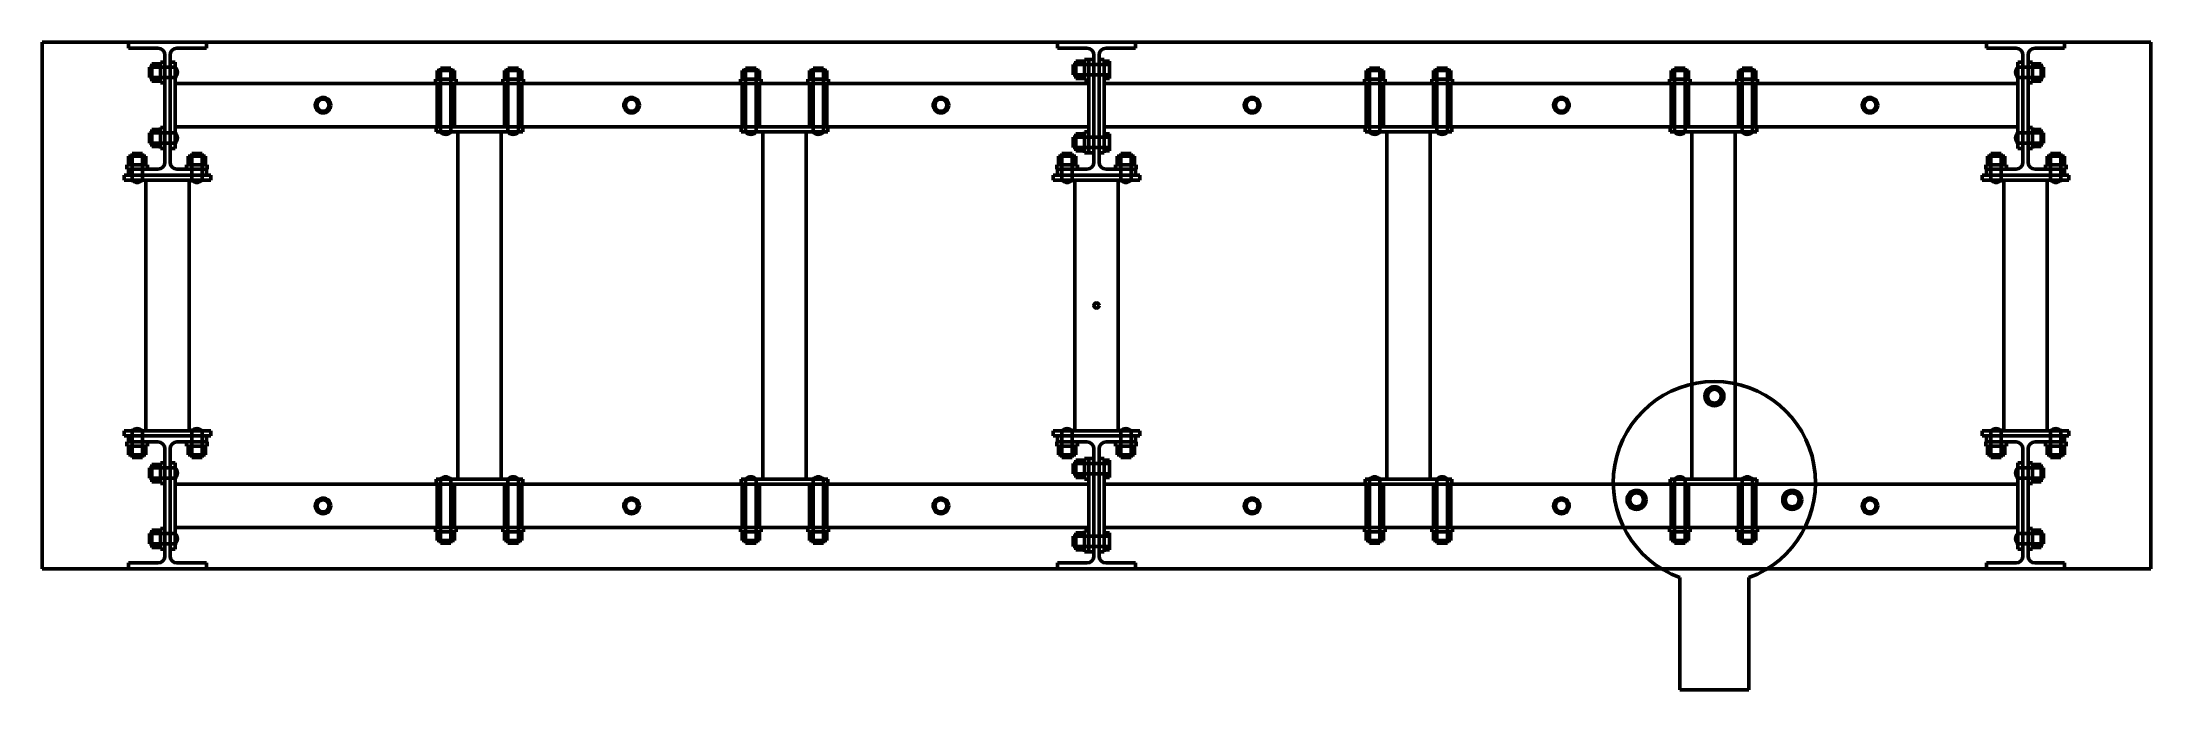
# Model space of a CAD drawing. Header units: millimetres. Extents: x 100 to 2540, y -40 to 710.
import ezdxf

# ---------------------------------------------------------------- set-up
doc = ezdxf.new("R2010")
doc.units = ezdxf.units.MM
doc.layers.get('0').update_dxf_attribs({"linetype": 'CONTINUOUS', "lineweight": 50})
for name, color, linetype, lineweight in [('Bracing', 5, 'CONTINUOUS', 50), ('Legs', 7, 'CONTINUOUS', 50), ('Lid', 1, 'CONTINUOUS', 50), ('Sleeving', 3, 'CONTINUOUS', 50), ('Studs', 96, 'CONTINUOUS', 50), ('Vice', 4, 'CONTINUOUS', 50)]:
    doc.layers.add(name, color=color, linetype=linetype, lineweight=lineweight)

msp = doc.modelspace()

# ---------------------------------------------------------------- linework, layer by layer
msp.add_circle((1320, 405), 3)
at = {"layer": 'Bracing'}
for p, q in [((254, 687), (248, 687)), ((248, 687), (248, 587)), ((254, 662), (254, 687)), ((1317, 690), (1311, 690)), ((1311, 690), (1311, 582)), ((1317, 582), (1317, 690)), ((1323, 690), (1329, 690)), ((1323, 582), (1323, 690)), ((1329, 690), (1329, 582)), ((2392, 687), (2386, 687)), ((2386, 687), (2386, 587)), ((2392, 662), (2392, 687)), ((254, 662), (1311, 662)), ((254, 587), (254, 662)), ((2386, 662), (1329, 662)), ((2392, 587), (2392, 662)), ((1311, 612), (254, 612)), ((656, 612), (556, 612)), ((556, 612), (556, 606)), ((656, 606), (656, 612)), ((1009, 612), (909, 612)), ((909, 612), (909, 606)), ((1009, 606), (1009, 612)), ((1329, 612), (2386, 612)), ((1631, 606), (1631, 612)), ((1631, 612), (1731, 612)), ((1731, 612), (1731, 606)), ((1984, 606), (1984, 612)), ((1984, 612), (2084, 612)), ((2084, 612), (2084, 606)), ((248, 587), (254, 587)), ((556, 606), (581, 606)), ((581, 606), (631, 606)), ((581, 606), (581, 602)), ((581, 208), (581, 602)), ((631, 606), (656, 606)), ((631, 606), (631, 602)), ((631, 602), (631, 208)), ((909, 606), (934, 606)), ((934, 606), (984, 606)), ((934, 606), (934, 602)), ((934, 208), (934, 602)), ((984, 606), (1009, 606)), ((984, 606), (984, 602)), ((984, 602), (984, 208)), ((1656, 606), (1631, 606)), ((1706, 606), (1656, 606)), ((1656, 606), (1656, 602)), ((1656, 602), (1656, 208)), ((1731, 606), (1706, 606)), ((1706, 606), (1706, 602)), ((1706, 208), (1706, 602)), ((2009, 606), (1984, 606)), ((2059, 606), (2009, 606)), ((2009, 606), (2009, 602)), ((2009, 602), (2009, 208)), ((2084, 606), (2059, 606)), ((2059, 606), (2059, 602)), ((2059, 208), (2059, 602)), ((2386, 587), (2392, 587)), ((1311, 582), (1317, 582)), ((1329, 582), (1323, 582)), ((195, 556), (195, 550)), ((295, 556), (195, 556)), ((195, 550), (295, 550)), ((220, 260), (220, 550)), ((220, 550), (270, 550)), ((270, 550), (270, 260)), ((295, 550), (295, 556)), ((1370, 556), (1270, 556)), ((1270, 550), (1270, 556)), ((1270, 550), (1370, 550)), ((1295, 260), (1295, 550)), ((1295, 550), (1345, 550)), ((1345, 550), (1345, 260)), ((1370, 550), (1370, 556)), ((2345, 556), (2345, 550)), ((2445, 556), (2345, 556)), ((2345, 550), (2445, 550)), ((2370, 550), (2370, 260)), ((2420, 550), (2370, 550)), ((2420, 260), (2420, 550)), ((2445, 550), (2445, 556)), ((195, 254), (195, 260)), ((195, 260), (295, 260)), ((295, 254), (195, 254)), ((270, 260), (220, 260)), ((295, 260), (295, 254)), ((1270, 260), (1370, 260)), ((1270, 260), (1270, 254)), ((1370, 254), (1270, 254)), ((1345, 260), (1295, 260)), ((1370, 260), (1370, 254)), ((2345, 254), (2345, 260)), ((2345, 260), (2445, 260)), ((2445, 254), (2345, 254)), ((2370, 260), (2420, 260)), ((2445, 260), (2445, 254)), ((248, 123), (248, 223)), ((248, 223), (254, 223)), ((254, 223), (254, 148)), ((1311, 120), (1311, 228)), ((1311, 228), (1317, 228)), ((1317, 228), (1317, 120)), ((1329, 228), (1323, 228)), ((1323, 228), (1323, 120)), ((1329, 120), (1329, 228)), ((2386, 123), (2386, 223)), ((2386, 223), (2392, 223)), ((2392, 223), (2392, 148)), ((1311, 198), (254, 198)), ((556, 198), (556, 204)), ((556, 204), (581, 204)), ((656, 198), (556, 198)), ((581, 208), (581, 204)), ((581, 204), (631, 204)), ((631, 208), (631, 204)), ((631, 204), (656, 204)), ((656, 204), (656, 198)), ((909, 198), (909, 204)), ((909, 204), (934, 204)), ((1009, 198), (909, 198)), ((934, 208), (934, 204)), ((934, 204), (984, 204)), ((984, 208), (984, 204)), ((984, 204), (1009, 204)), ((1009, 204), (1009, 198)), ((1329, 198), (2386, 198)), ((1656, 204), (1631, 204)), ((1631, 204), (1631, 198)), ((1631, 198), (1731, 198)), ((1656, 208), (1656, 204)), ((1706, 204), (1656, 204)), ((1706, 208), (1706, 204)), ((1731, 204), (1706, 204)), ((1731, 198), (1731, 204)), ((2009, 204), (1984, 204)), ((1984, 204), (1984, 198)), ((1984, 198), (2084, 198)), ((2009, 208), (2009, 204)), ((2059, 204), (2009, 204)), ((2059, 208), (2059, 204)), ((2084, 204), (2059, 204)), ((2084, 198), (2084, 204)), ((254, 148), (1311, 148)), ((254, 148), (254, 123)), ((2386, 148), (1329, 148)), ((2392, 148), (2392, 123)), ((254, 123), (248, 123)), ((2392, 123), (2386, 123)), ((1317, 120), (1311, 120)), ((1323, 120), (1329, 120))]:
    msp.add_line(p, q, dxfattribs=at)
at = {"layer": 'Legs'}
for p, q in [((290, 710), (200, 710)), ((200, 710), (200, 703)), ((290, 703), (290, 710)), ((1365, 710), (1275, 710)), ((1275, 710), (1275, 703)), ((1365, 703), (1365, 710)), ((2440, 710), (2350, 710)), ((2350, 710), (2350, 703)), ((2440, 703), (2440, 710)), ((200, 703), (234, 703)), ((242, 571), (242, 695)), ((248, 695), (248, 571)), ((256, 703), (290, 703)), ((1275, 703), (1309, 703)), ((1317, 571), (1317, 695)), ((1323, 695), (1323, 571)), ((1331, 703), (1365, 703)), ((2350, 703), (2384, 703)), ((2392, 571), (2392, 695)), ((2398, 695), (2398, 571)), ((2406, 703), (2440, 703)), ((200, 556), (200, 563)), ((200, 563), (234, 563)), ((256, 563), (290, 563)), ((290, 563), (290, 556)), ((1275, 556), (1275, 563)), ((1275, 563), (1309, 563)), ((1331, 563), (1365, 563)), ((1365, 563), (1365, 556)), ((2350, 556), (2350, 563)), ((2350, 563), (2384, 563)), ((2406, 563), (2440, 563)), ((2440, 563), (2440, 556)), ((290, 556), (200, 556)), ((1365, 556), (1275, 556)), ((2440, 556), (2350, 556)), ((290, 254), (200, 254)), ((200, 254), (200, 247)), ((200, 247), (234, 247)), ((256, 247), (290, 247)), ((290, 247), (290, 254)), ((1365, 254), (1275, 254)), ((1275, 254), (1275, 247)), ((1275, 247), (1309, 247)), ((1331, 247), (1365, 247)), ((1365, 247), (1365, 254)), ((2440, 254), (2350, 254)), ((2350, 254), (2350, 247)), ((2350, 247), (2384, 247)), ((2406, 247), (2440, 247)), ((2440, 247), (2440, 254)), ((242, 115), (242, 239)), ((248, 239), (248, 115)), ((1317, 115), (1317, 239)), ((1323, 239), (1323, 115)), ((2392, 115), (2392, 239)), ((2398, 239), (2398, 115)), ((200, 100), (200, 107)), ((200, 107), (234, 107)), ((290, 100), (200, 100)), ((256, 107), (290, 107)), ((290, 107), (290, 100)), ((1275, 100), (1275, 107)), ((1275, 107), (1309, 107)), ((1365, 100), (1275, 100)), ((1331, 107), (1365, 107)), ((1365, 107), (1365, 100)), ((2350, 100), (2350, 107)), ((2350, 107), (2384, 107)), ((2440, 100), (2350, 100)), ((2406, 107), (2440, 107)), ((2440, 107), (2440, 100))]:
    msp.add_line(p, q, dxfattribs=at)
for centre, start, end in [((234, 695), 0, 90), ((256, 695), 90, 180), ((1309, 695), 0, 90), ((1331, 695), 90, 180), ((2384, 695), 0, 90), ((2406, 695), 90, 180), ((234, 571), 270, 0), ((256, 571), 180, 270), ((1309, 571), 270, 0), ((1331, 571), 180, 270), ((2384, 571), 270, 0), ((2406, 571), 180, 270), ((234, 239), 0, 90), ((256, 239), 90, 180), ((1309, 239), 0, 90), ((1331, 239), 90, 180), ((2384, 239), 0, 90), ((2406, 239), 90, 180), ((234, 115), 270, 0), ((256, 115), 180, 270), ((1309, 115), 270, 0), ((1331, 115), 180, 270), ((2384, 115), 270, 0), ((2406, 115), 180, 270)]:
    msp.add_arc(centre, 8, start, end, dxfattribs=at)
at = {"layer": 'Lid'}
for p, q in [((2540, 710), (100, 710)), ((100, 710), (100, 100)), ((2540, 100), (2540, 710)), ((100, 100), (2540, 100))]:
    msp.add_line(p, q, dxfattribs=at)
at = {"layer": 'Sleeving'}
for p, q in [((560, 662), (557, 662)), ((557, 662), (557, 612)), ((560, 612), (560, 662)), ((577, 662), (574, 662)), ((574, 662), (574, 612)), ((577, 612), (577, 662)), ((638, 662), (635, 662)), ((635, 662), (635, 612)), ((638, 612), (638, 662)), ((655, 662), (652, 662)), ((652, 662), (652, 612)), ((655, 612), (655, 662)), ((913, 662), (910, 662)), ((910, 662), (910, 612)), ((913, 612), (913, 662)), ((930, 662), (927, 662)), ((927, 662), (927, 612)), ((930, 612), (930, 662)), ((991, 662), (988, 662)), ((988, 662), (988, 612)), ((991, 612), (991, 662)), ((1008, 662), (1005, 662)), ((1005, 662), (1005, 612)), ((1008, 612), (1008, 662)), ((1635, 662), (1632, 662)), ((1632, 662), (1632, 612)), ((1635, 612), (1635, 662)), ((1652, 662), (1649, 662)), ((1649, 662), (1649, 612)), ((1652, 612), (1652, 662)), ((1713, 662), (1710, 662)), ((1710, 662), (1710, 612)), ((1713, 612), (1713, 662)), ((1730, 662), (1727, 662)), ((1727, 662), (1727, 612)), ((1730, 612), (1730, 662)), ((1988, 662), (1985, 662)), ((1985, 662), (1985, 612)), ((1988, 612), (1988, 662)), ((2005, 662), (2002, 662)), ((2002, 662), (2002, 612)), ((2005, 612), (2005, 662)), ((2066, 662), (2063, 662)), ((2063, 662), (2063, 612)), ((2066, 612), (2066, 662)), ((2083, 662), (2080, 662)), ((2080, 662), (2080, 612)), ((2083, 612), (2083, 662)), ((557, 612), (560, 612)), ((574, 612), (577, 612)), ((635, 612), (638, 612)), ((652, 612), (655, 612)), ((910, 612), (913, 612)), ((927, 612), (930, 612)), ((988, 612), (991, 612)), ((1005, 612), (1008, 612)), ((1632, 612), (1635, 612)), ((1649, 612), (1652, 612)), ((1710, 612), (1713, 612)), ((1727, 612), (1730, 612)), ((1985, 612), (1988, 612)), ((2002, 612), (2005, 612)), ((2063, 612), (2066, 612)), ((2080, 612), (2083, 612)), ((557, 148), (557, 198)), ((557, 198), (560, 198)), ((560, 198), (560, 148)), ((574, 148), (574, 198)), ((574, 198), (577, 198)), ((577, 198), (577, 148)), ((635, 148), (635, 198)), ((635, 198), (638, 198)), ((638, 198), (638, 148)), ((652, 148), (652, 198)), ((652, 198), (655, 198)), ((655, 198), (655, 148)), ((910, 148), (910, 198)), ((910, 198), (913, 198)), ((913, 198), (913, 148)), ((927, 148), (927, 198)), ((927, 198), (930, 198)), ((930, 198), (930, 148)), ((988, 148), (988, 198)), ((988, 198), (991, 198)), ((991, 198), (991, 148)), ((1005, 148), (1005, 198)), ((1005, 198), (1008, 198)), ((1008, 198), (1008, 148)), ((1632, 148), (1632, 198)), ((1632, 198), (1635, 198)), ((1635, 198), (1635, 148)), ((1649, 148), (1649, 198)), ((1649, 198), (1652, 198)), ((1652, 198), (1652, 148)), ((1710, 148), (1710, 198)), ((1710, 198), (1713, 198)), ((1713, 198), (1713, 148)), ((1727, 148), (1727, 198)), ((1727, 198), (1730, 198)), ((1730, 198), (1730, 148)), ((1985, 148), (1985, 198)), ((1985, 198), (1988, 198)), ((1988, 198), (1988, 148)), ((2002, 148), (2002, 198)), ((2002, 198), (2005, 198)), ((2005, 198), (2005, 148)), ((2063, 148), (2063, 198)), ((2063, 198), (2066, 198)), ((2066, 198), (2066, 148)), ((2080, 148), (2080, 198)), ((2080, 198), (2083, 198)), ((2083, 198), (2083, 148)), ((560, 148), (557, 148)), ((577, 148), (574, 148)), ((638, 148), (635, 148)), ((655, 148), (652, 148)), ((913, 148), (910, 148)), ((930, 148), (927, 148)), ((991, 148), (988, 148)), ((1008, 148), (1005, 148)), ((1635, 148), (1632, 148)), ((1652, 148), (1649, 148)), ((1713, 148), (1710, 148)), ((1730, 148), (1727, 148)), ((1988, 148), (1985, 148)), ((2005, 148), (2002, 148)), ((2066, 148), (2063, 148)), ((2083, 148), (2080, 148))]:
    msp.add_line(p, q, dxfattribs=at)
for centre, radius in [((425, 637), 9), ((425, 637), 7), ((782, 637), 9), ((782, 637), 7), ((1140, 637), 9), ((1140, 637), 7), ((1500, 637), 9), ((1500, 637), 7), ((1858, 637), 9), ((1858, 637), 7), ((2215, 637), 9), ((2215, 637), 7), ((2035, 300), 11), ((2035, 300), 9), ((425, 173), 9), ((425, 173), 7), ((782, 173), 9), ((782, 173), 7), ((1140, 173), 9), ((1140, 173), 7), ((1500, 173), 9), ((1500, 173), 7), ((1858, 173), 9), ((1858, 173), 7), ((1945, 180), 11), ((1945, 180), 9), ((2125, 180), 11), ((2125, 180), 9), ((2215, 173), 9), ((2215, 173), 7)]:
    msp.add_circle(centre, radius, dxfattribs=at)
at = {"layer": 'Studs'}
for p, q in [((237, 685), (227, 685)), ((227, 685), (227, 665)), ((242, 687), (237, 687)), ((237, 687), (237, 663)), ((242, 681), (242, 687)), ((1296, 684), (1293, 684)), ((1293, 684), (1293, 672)), ((1306, 688), (1296, 688)), ((1296, 688), (1296, 668)), ((1306, 684), (1296, 684)), ((1311, 690), (1306, 690)), ((1306, 690), (1306, 666)), ((1306, 684), (1311, 684)), ((1311, 684), (1311, 690)), ((1311, 672), (1311, 684)), ((1311, 684), (1323, 684)), ((1323, 684), (1329, 684)), ((1335, 688), (1329, 688)), ((1329, 688), (1329, 684)), ((1329, 684), (1335, 684)), ((1329, 672), (1329, 684)), ((1335, 668), (1335, 688)), ((2398, 681), (2398, 687)), ((2398, 687), (2403, 687)), ((2403, 687), (2403, 663)), ((2403, 685), (2413, 685)), ((2413, 685), (2413, 665)), ((227, 681), (224, 681)), ((224, 681), (224, 669)), ((224, 669), (227, 669)), ((237, 681), (227, 681)), ((237, 669), (227, 669)), ((227, 665), (237, 665)), ((237, 681), (242, 681)), ((242, 669), (237, 669)), ((237, 663), (242, 663)), ((242, 669), (242, 681)), ((242, 681), (254, 681)), ((254, 669), (242, 669)), ((242, 663), (242, 669)), ((242, 669), (242, 669)), ((579, 667), (555, 667)), ((555, 667), (555, 662)), ((555, 662), (561, 662)), ((577, 677), (557, 677)), ((557, 677), (557, 667)), ((573, 680), (561, 680)), ((561, 680), (561, 677)), ((561, 667), (561, 677)), ((561, 662), (561, 667)), ((561, 650), (561, 662)), ((561, 662), (573, 662)), ((561, 662), (561, 662)), ((573, 677), (573, 680)), ((573, 667), (573, 677)), ((573, 667), (573, 662)), ((573, 662), (573, 650)), ((573, 662), (579, 662)), ((577, 667), (577, 677)), ((579, 662), (579, 667)), ((657, 667), (633, 667)), ((633, 667), (633, 662)), ((633, 662), (639, 662)), ((655, 677), (635, 677)), ((635, 677), (635, 667)), ((651, 680), (639, 680)), ((639, 680), (639, 677)), ((639, 667), (639, 677)), ((639, 662), (639, 667)), ((639, 650), (639, 662)), ((639, 662), (651, 662)), ((639, 662), (639, 662)), ((651, 677), (651, 680)), ((651, 667), (651, 677)), ((651, 667), (651, 662)), ((651, 662), (651, 650)), ((651, 662), (657, 662)), ((655, 667), (655, 677)), ((657, 662), (657, 667)), ((932, 667), (908, 667)), ((908, 667), (908, 662)), ((908, 662), (914, 662)), ((930, 677), (910, 677)), ((910, 677), (910, 667)), ((926, 680), (914, 680)), ((914, 680), (914, 677)), ((914, 667), (914, 677)), ((914, 662), (914, 667)), ((914, 650), (914, 662)), ((914, 662), (926, 662)), ((914, 662), (914, 662)), ((926, 677), (926, 680)), ((926, 667), (926, 677)), ((926, 667), (926, 662)), ((926, 662), (926, 650)), ((926, 662), (932, 662)), ((930, 667), (930, 677)), ((932, 662), (932, 667)), ((1010, 667), (986, 667)), ((986, 667), (986, 662)), ((986, 662), (992, 662)), ((1008, 677), (988, 677)), ((988, 677), (988, 667)), ((1004, 680), (992, 680)), ((992, 680), (992, 677)), ((992, 667), (992, 677)), ((992, 662), (992, 667)), ((992, 650), (992, 662)), ((992, 662), (1004, 662)), ((992, 662), (992, 662)), ((1004, 677), (1004, 680)), ((1004, 667), (1004, 677)), ((1004, 667), (1004, 662)), ((1004, 662), (1004, 650)), ((1004, 662), (1010, 662)), ((1008, 667), (1008, 677)), ((1010, 662), (1010, 667)), ((1293, 672), (1296, 672)), ((1306, 672), (1296, 672)), ((1296, 668), (1306, 668)), ((1311, 672), (1306, 672)), ((1306, 666), (1311, 666)), ((1323, 672), (1311, 672)), ((1311, 666), (1311, 672)), ((1311, 672), (1311, 672)), ((1323, 672), (1329, 672)), ((1335, 672), (1329, 672)), ((1329, 672), (1329, 668)), ((1329, 668), (1335, 668)), ((1630, 662), (1630, 667)), ((1630, 667), (1654, 667)), ((1636, 662), (1630, 662)), ((1632, 667), (1632, 677)), ((1632, 677), (1652, 677)), ((1636, 677), (1636, 680)), ((1636, 680), (1648, 680)), ((1636, 667), (1636, 677)), ((1636, 667), (1636, 662)), ((1648, 662), (1636, 662)), ((1636, 662), (1636, 650)), ((1648, 680), (1648, 677)), ((1648, 667), (1648, 677)), ((1648, 662), (1648, 667)), ((1648, 650), (1648, 662)), ((1654, 662), (1648, 662)), ((1648, 662), (1648, 662)), ((1652, 677), (1652, 667)), ((1654, 667), (1654, 662)), ((1708, 662), (1708, 667)), ((1708, 667), (1732, 667)), ((1714, 662), (1708, 662)), ((1710, 667), (1710, 677)), ((1710, 677), (1730, 677)), ((1714, 677), (1714, 680)), ((1714, 680), (1726, 680)), ((1714, 667), (1714, 677)), ((1714, 667), (1714, 662)), ((1726, 662), (1714, 662)), ((1714, 662), (1714, 650)), ((1726, 680), (1726, 677)), ((1726, 667), (1726, 677)), ((1726, 662), (1726, 667)), ((1726, 650), (1726, 662)), ((1732, 662), (1726, 662)), ((1726, 662), (1726, 662)), ((1730, 677), (1730, 667)), ((1732, 667), (1732, 662)), ((1983, 662), (1983, 667)), ((1983, 667), (2007, 667)), ((1989, 662), (1983, 662)), ((1985, 667), (1985, 677)), ((1985, 677), (2005, 677)), ((1989, 677), (1989, 680)), ((1989, 680), (2001, 680)), ((1989, 667), (1989, 677)), ((1989, 667), (1989, 662)), ((2001, 662), (1989, 662)), ((1989, 662), (1989, 650)), ((2001, 680), (2001, 677)), ((2001, 667), (2001, 677)), ((2001, 662), (2001, 667)), ((2001, 650), (2001, 662)), ((2007, 662), (2001, 662)), ((2001, 662), (2001, 662)), ((2005, 677), (2005, 667)), ((2007, 667), (2007, 662)), ((2061, 662), (2061, 667)), ((2061, 667), (2085, 667)), ((2067, 662), (2061, 662)), ((2063, 667), (2063, 677)), ((2063, 677), (2083, 677)), ((2067, 677), (2067, 680)), ((2067, 680), (2079, 680)), ((2067, 667), (2067, 677)), ((2067, 667), (2067, 662)), ((2079, 662), (2067, 662)), ((2067, 662), (2067, 650)), ((2079, 680), (2079, 677)), ((2079, 667), (2079, 677)), ((2079, 662), (2079, 667)), ((2079, 650), (2079, 662)), ((2085, 662), (2079, 662)), ((2079, 662), (2079, 662)), ((2083, 677), (2083, 667)), ((2085, 667), (2085, 662)), ((2398, 681), (2386, 681)), ((2386, 669), (2398, 669)), ((2398, 669), (2398, 681)), ((2403, 681), (2398, 681)), ((2398, 663), (2398, 669)), ((2398, 669), (2398, 669)), ((2398, 669), (2403, 669)), ((2403, 663), (2398, 663)), ((2403, 681), (2413, 681)), ((2403, 669), (2413, 669)), ((2413, 665), (2403, 665)), ((2413, 681), (2416, 681)), ((2416, 669), (2413, 669)), ((2416, 681), (2416, 669)), ((561, 650), (561, 606)), ((573, 606), (573, 650)), ((639, 650), (639, 606)), ((651, 606), (651, 650)), ((914, 650), (914, 606)), ((926, 606), (926, 650)), ((992, 650), (992, 606)), ((1004, 606), (1004, 650)), ((1636, 606), (1636, 650)), ((1648, 650), (1648, 606)), ((1714, 606), (1714, 650)), ((1726, 650), (1726, 606)), ((1989, 606), (1989, 650)), ((2001, 650), (2001, 606)), ((2067, 606), (2067, 650)), ((2079, 650), (2079, 606)), ((242, 611), (237, 611)), ((237, 611), (237, 587)), ((242, 605), (242, 611)), ((2398, 605), (2398, 611)), ((2398, 611), (2403, 611)), ((2403, 611), (2403, 587)), ((227, 605), (224, 605)), ((224, 605), (224, 593)), ((224, 593), (227, 593)), ((237, 609), (227, 609)), ((227, 609), (227, 589)), ((237, 605), (227, 605)), ((237, 593), (227, 593)), ((227, 589), (237, 589)), ((237, 605), (242, 605)), ((242, 593), (237, 593)), ((237, 587), (242, 587)), ((242, 593), (242, 605)), ((242, 605), (254, 605)), ((254, 593), (242, 593)), ((242, 587), (242, 593)), ((242, 593), (242, 593)), ((1296, 600), (1293, 600)), ((1293, 600), (1293, 588)), ((1293, 588), (1296, 588)), ((1306, 604), (1296, 604)), ((1296, 604), (1296, 584)), ((1306, 600), (1296, 600)), ((1306, 588), (1296, 588)), ((1311, 606), (1306, 606)), ((1306, 606), (1306, 582)), ((1306, 600), (1311, 600)), ((1311, 588), (1306, 588)), ((1311, 600), (1311, 606)), ((1311, 588), (1311, 600)), ((1311, 600), (1323, 600)), ((1323, 588), (1311, 588)), ((1311, 582), (1311, 588)), ((1311, 588), (1311, 588)), ((1323, 600), (1329, 600)), ((1323, 588), (1329, 588)), ((1335, 604), (1329, 604)), ((1329, 604), (1329, 600)), ((1329, 600), (1335, 600)), ((1329, 588), (1329, 600)), ((1335, 588), (1329, 588)), ((1329, 588), (1329, 584)), ((1335, 584), (1335, 604)), ((2398, 605), (2386, 605)), ((2386, 593), (2398, 593)), ((2398, 593), (2398, 605)), ((2403, 605), (2398, 605)), ((2398, 587), (2398, 593)), ((2398, 593), (2398, 593)), ((2398, 593), (2403, 593)), ((2403, 587), (2398, 587)), ((2403, 609), (2413, 609)), ((2403, 605), (2413, 605)), ((2403, 593), (2413, 593)), ((2413, 589), (2403, 589)), ((2413, 609), (2413, 589)), ((2413, 605), (2416, 605)), ((2416, 593), (2413, 593)), ((2416, 605), (2416, 593)), ((222, 568), (198, 568)), ((198, 568), (198, 563)), ((198, 563), (204, 563)), ((220, 578), (200, 578)), ((200, 578), (200, 568)), ((216, 581), (204, 581)), ((204, 581), (204, 578)), ((204, 568), (204, 578)), ((204, 563), (204, 568)), ((204, 551), (204, 563)), ((204, 563), (216, 563)), ((204, 563), (204, 563)), ((216, 578), (216, 581)), ((216, 568), (216, 578)), ((216, 568), (216, 563)), ((216, 563), (216, 551)), ((216, 563), (222, 563)), ((220, 568), (220, 578)), ((222, 563), (222, 568)), ((291, 568), (267, 568)), ((267, 568), (267, 563)), ((267, 563), (273, 563)), ((289, 578), (269, 578)), ((269, 578), (269, 568)), ((285, 581), (273, 581)), ((273, 581), (273, 578)), ((273, 568), (273, 578)), ((273, 563), (273, 568)), ((273, 551), (273, 563)), ((273, 563), (285, 563)), ((273, 563), (273, 563)), ((285, 578), (285, 581)), ((285, 568), (285, 578)), ((285, 568), (285, 563)), ((285, 563), (285, 551)), ((285, 563), (291, 563)), ((289, 568), (289, 578)), ((291, 563), (291, 568)), ((1298, 568), (1274, 568)), ((1274, 568), (1274, 563)), ((1274, 563), (1280, 563)), ((1296, 578), (1276, 578)), ((1276, 578), (1276, 568)), ((1292, 581), (1280, 581)), ((1280, 581), (1280, 578)), ((1280, 568), (1280, 578)), ((1280, 563), (1280, 568)), ((1280, 551), (1280, 563)), ((1280, 563), (1292, 563)), ((1280, 563), (1280, 563)), ((1292, 578), (1292, 581)), ((1292, 568), (1292, 578)), ((1292, 568), (1292, 563)), ((1292, 563), (1292, 551)), ((1292, 563), (1298, 563)), ((1296, 584), (1306, 584)), ((1296, 568), (1296, 578)), ((1298, 563), (1298, 568)), ((1306, 582), (1311, 582)), ((1329, 584), (1335, 584)), ((1366, 568), (1342, 568)), ((1342, 568), (1342, 563)), ((1342, 563), (1348, 563)), ((1364, 578), (1344, 578)), ((1344, 578), (1344, 568)), ((1360, 581), (1348, 581)), ((1348, 581), (1348, 578)), ((1348, 568), (1348, 578)), ((1348, 563), (1348, 568)), ((1348, 551), (1348, 563)), ((1348, 563), (1360, 563)), ((1348, 563), (1348, 563)), ((1360, 578), (1360, 581)), ((1360, 568), (1360, 578)), ((1360, 568), (1360, 563)), ((1360, 563), (1360, 551)), ((1360, 563), (1366, 563)), ((1364, 568), (1364, 578)), ((1366, 563), (1366, 568)), ((2349, 563), (2349, 568)), ((2349, 568), (2373, 568)), ((2355, 563), (2349, 563)), ((2351, 568), (2351, 578)), ((2351, 578), (2371, 578)), ((2355, 578), (2355, 581)), ((2355, 581), (2367, 581)), ((2355, 568), (2355, 578)), ((2355, 568), (2355, 563)), ((2367, 563), (2355, 563)), ((2355, 563), (2355, 551)), ((2367, 581), (2367, 578)), ((2367, 568), (2367, 578)), ((2367, 563), (2367, 568)), ((2367, 551), (2367, 563)), ((2373, 563), (2367, 563)), ((2367, 563), (2367, 563)), ((2371, 578), (2371, 568)), ((2373, 568), (2373, 563)), ((2418, 563), (2418, 568)), ((2418, 568), (2442, 568)), ((2424, 563), (2418, 563)), ((2420, 568), (2420, 578)), ((2420, 578), (2440, 578)), ((2424, 578), (2424, 581)), ((2424, 581), (2436, 581)), ((2424, 568), (2424, 578)), ((2424, 568), (2424, 563)), ((2436, 563), (2424, 563)), ((2424, 563), (2424, 551)), ((2436, 581), (2436, 578)), ((2436, 568), (2436, 578)), ((2436, 563), (2436, 568)), ((2436, 551), (2436, 563)), ((2442, 563), (2436, 563)), ((2436, 563), (2436, 563)), ((2440, 578), (2440, 568)), ((2442, 568), (2442, 563)), ((204, 551), (204, 550)), ((216, 551), (216, 550)), ((273, 551), (273, 550)), ((285, 551), (285, 550)), ((1280, 551), (1280, 550)), ((1292, 551), (1292, 550)), ((1348, 551), (1348, 550)), ((1360, 551), (1360, 550)), ((2355, 551), (2355, 550)), ((2367, 551), (2367, 550)), ((2424, 551), (2424, 550)), ((2436, 551), (2436, 550)), ((198, 242), (198, 247)), ((198, 247), (204, 247)), ((204, 259), (204, 260)), ((204, 259), (204, 247)), ((204, 247), (216, 247)), ((204, 247), (204, 247)), ((204, 247), (204, 242)), ((216, 259), (216, 260)), ((216, 247), (216, 259)), ((216, 247), (222, 247)), ((216, 242), (216, 247)), ((222, 247), (222, 242)), ((267, 242), (267, 247)), ((267, 247), (273, 247)), ((273, 259), (273, 260)), ((273, 259), (273, 247)), ((273, 247), (285, 247)), ((273, 247), (273, 247)), ((273, 247), (273, 242)), ((285, 259), (285, 260)), ((285, 247), (285, 259)), ((285, 247), (291, 247)), ((285, 242), (285, 247)), ((291, 247), (291, 242)), ((1274, 242), (1274, 247)), ((1274, 247), (1280, 247)), ((1280, 259), (1280, 260)), ((1280, 259), (1280, 247)), ((1280, 247), (1292, 247)), ((1280, 247), (1280, 247)), ((1280, 247), (1280, 242)), ((1292, 259), (1292, 260)), ((1292, 247), (1292, 259)), ((1292, 247), (1298, 247)), ((1292, 242), (1292, 247)), ((1298, 247), (1298, 242)), ((1342, 242), (1342, 247)), ((1342, 247), (1348, 247)), ((1348, 259), (1348, 260)), ((1348, 259), (1348, 247)), ((1348, 247), (1360, 247)), ((1348, 247), (1348, 247)), ((1348, 247), (1348, 242)), ((1360, 259), (1360, 260)), ((1360, 247), (1360, 259)), ((1360, 247), (1366, 247)), ((1360, 242), (1360, 247)), ((1366, 247), (1366, 242)), ((2355, 247), (2349, 247)), ((2349, 247), (2349, 242)), ((2355, 259), (2355, 260)), ((2355, 247), (2355, 259)), ((2367, 247), (2355, 247)), ((2355, 242), (2355, 247)), ((2367, 259), (2367, 260)), ((2367, 259), (2367, 247)), ((2373, 247), (2367, 247)), ((2367, 247), (2367, 247)), ((2367, 247), (2367, 242)), ((2373, 242), (2373, 247)), ((2424, 247), (2418, 247)), ((2418, 247), (2418, 242)), ((2424, 259), (2424, 260)), ((2424, 247), (2424, 259)), ((2436, 247), (2424, 247)), ((2424, 242), (2424, 247)), ((2436, 259), (2436, 260)), ((2436, 259), (2436, 247)), ((2442, 247), (2436, 247)), ((2436, 247), (2436, 247)), ((2436, 247), (2436, 242)), ((2442, 242), (2442, 247)), ((222, 242), (198, 242)), ((200, 232), (200, 242)), ((220, 232), (200, 232)), ((204, 242), (204, 232)), ((204, 229), (204, 232)), ((216, 229), (204, 229)), ((216, 242), (216, 232)), ((216, 232), (216, 229)), ((220, 242), (220, 232)), ((227, 201), (227, 221)), ((227, 221), (237, 221)), ((237, 199), (237, 223)), ((237, 223), (242, 223)), ((242, 223), (242, 217)), ((291, 242), (267, 242)), ((269, 232), (269, 242)), ((289, 232), (269, 232)), ((273, 242), (273, 232)), ((273, 229), (273, 232)), ((285, 229), (273, 229)), ((285, 242), (285, 232)), ((285, 232), (285, 229)), ((289, 242), (289, 232)), ((1298, 242), (1274, 242)), ((1276, 232), (1276, 242)), ((1296, 232), (1276, 232)), ((1280, 242), (1280, 232)), ((1280, 229), (1280, 232)), ((1292, 229), (1280, 229)), ((1292, 242), (1292, 232)), ((1292, 232), (1292, 229)), ((1293, 210), (1293, 222)), ((1293, 222), (1296, 222)), ((1296, 242), (1296, 232)), ((1296, 206), (1296, 226)), ((1296, 226), (1306, 226)), ((1306, 222), (1296, 222)), ((1306, 204), (1306, 228)), ((1306, 228), (1311, 228)), ((1311, 222), (1306, 222)), ((1311, 228), (1311, 222)), ((1323, 222), (1311, 222)), ((1311, 222), (1311, 210)), ((1311, 222), (1311, 222)), ((1323, 222), (1329, 222)), ((1329, 226), (1335, 226)), ((1329, 222), (1329, 226)), ((1335, 222), (1329, 222)), ((1329, 222), (1329, 210)), ((1335, 226), (1335, 206)), ((1366, 242), (1342, 242)), ((1344, 232), (1344, 242)), ((1364, 232), (1344, 232)), ((1348, 242), (1348, 232)), ((1348, 229), (1348, 232)), ((1360, 229), (1348, 229)), ((1360, 242), (1360, 232)), ((1360, 232), (1360, 229)), ((1364, 242), (1364, 232)), ((2349, 242), (2373, 242)), ((2351, 242), (2351, 232)), ((2351, 232), (2371, 232)), ((2355, 242), (2355, 232)), ((2355, 232), (2355, 229)), ((2355, 229), (2367, 229)), ((2367, 242), (2367, 232)), ((2367, 229), (2367, 232)), ((2371, 232), (2371, 242)), ((2403, 223), (2398, 223)), ((2398, 223), (2398, 217)), ((2403, 199), (2403, 223)), ((2413, 221), (2403, 221)), ((2413, 201), (2413, 221)), ((2418, 242), (2442, 242)), ((2420, 242), (2420, 232)), ((2420, 232), (2440, 232)), ((2424, 242), (2424, 232)), ((2424, 232), (2424, 229)), ((2424, 229), (2436, 229)), ((2436, 242), (2436, 232)), ((2436, 229), (2436, 232)), ((2440, 232), (2440, 242)), ((224, 205), (224, 217)), ((224, 217), (227, 217)), ((227, 205), (224, 205)), ((237, 217), (227, 217)), ((237, 205), (227, 205)), ((237, 201), (227, 201)), ((242, 217), (237, 217)), ((237, 205), (242, 205)), ((242, 199), (237, 199)), ((254, 217), (242, 217)), ((242, 217), (242, 205)), ((242, 217), (242, 217)), ((242, 205), (254, 205)), ((242, 205), (242, 199)), ((561, 160), (561, 204)), ((573, 204), (573, 160)), ((639, 160), (639, 204)), ((651, 204), (651, 160)), ((914, 160), (914, 204)), ((926, 204), (926, 160)), ((992, 160), (992, 204)), ((1004, 204), (1004, 160)), ((1296, 210), (1293, 210)), ((1306, 210), (1296, 210)), ((1306, 206), (1296, 206)), ((1306, 210), (1311, 210)), ((1311, 204), (1306, 204)), ((1311, 210), (1323, 210)), ((1311, 210), (1311, 204)), ((1323, 210), (1329, 210)), ((1329, 206), (1329, 210)), ((1329, 210), (1335, 210)), ((1335, 206), (1329, 206)), ((1636, 204), (1636, 160)), ((1648, 160), (1648, 204)), ((1714, 204), (1714, 160)), ((1726, 160), (1726, 204)), ((1989, 204), (1989, 160)), ((2001, 160), (2001, 204)), ((2067, 204), (2067, 160)), ((2079, 160), (2079, 204)), ((2386, 217), (2398, 217)), ((2398, 205), (2386, 205)), ((2398, 217), (2398, 205)), ((2398, 217), (2398, 217)), ((2398, 217), (2403, 217)), ((2398, 205), (2398, 199)), ((2403, 205), (2398, 205)), ((2398, 199), (2403, 199)), ((2403, 217), (2413, 217)), ((2403, 205), (2413, 205)), ((2403, 201), (2413, 201)), ((2416, 217), (2413, 217)), ((2413, 205), (2416, 205)), ((2416, 205), (2416, 217)), ((237, 123), (237, 147)), ((237, 147), (242, 147)), ((242, 147), (242, 141)), ((555, 143), (555, 148)), ((555, 148), (561, 148)), ((561, 160), (561, 148)), ((561, 148), (573, 148)), ((561, 148), (561, 148)), ((561, 148), (561, 143)), ((573, 148), (573, 160)), ((573, 148), (579, 148)), ((573, 143), (573, 148)), ((579, 148), (579, 143)), ((633, 143), (633, 148)), ((633, 148), (639, 148)), ((639, 160), (639, 148)), ((639, 148), (651, 148)), ((639, 148), (639, 148)), ((639, 148), (639, 143)), ((651, 148), (651, 160)), ((651, 148), (657, 148)), ((651, 143), (651, 148)), ((657, 148), (657, 143)), ((908, 143), (908, 148)), ((908, 148), (914, 148)), ((914, 160), (914, 148)), ((914, 148), (926, 148)), ((914, 148), (914, 148)), ((914, 148), (914, 143)), ((926, 148), (926, 160)), ((926, 148), (932, 148)), ((926, 143), (926, 148)), ((932, 148), (932, 143)), ((986, 143), (986, 148)), ((986, 148), (992, 148)), ((992, 160), (992, 148)), ((992, 148), (1004, 148)), ((992, 148), (992, 148)), ((992, 148), (992, 143)), ((1004, 148), (1004, 160)), ((1004, 148), (1010, 148)), ((1004, 143), (1004, 148)), ((1010, 148), (1010, 143)), ((1636, 148), (1630, 148)), ((1630, 148), (1630, 143)), ((1636, 148), (1636, 160)), ((1648, 148), (1636, 148)), ((1636, 143), (1636, 148)), ((1648, 160), (1648, 148)), ((1654, 148), (1648, 148)), ((1648, 148), (1648, 148)), ((1648, 148), (1648, 143)), ((1654, 143), (1654, 148)), ((1714, 148), (1708, 148)), ((1708, 148), (1708, 143)), ((1714, 148), (1714, 160)), ((1726, 148), (1714, 148)), ((1714, 143), (1714, 148)), ((1726, 160), (1726, 148)), ((1732, 148), (1726, 148)), ((1726, 148), (1726, 148)), ((1726, 148), (1726, 143)), ((1732, 143), (1732, 148)), ((1989, 148), (1983, 148)), ((1983, 148), (1983, 143)), ((1989, 148), (1989, 160)), ((2001, 148), (1989, 148)), ((1989, 143), (1989, 148)), ((2001, 160), (2001, 148)), ((2007, 148), (2001, 148)), ((2001, 148), (2001, 148)), ((2001, 148), (2001, 143)), ((2007, 143), (2007, 148)), ((2067, 148), (2061, 148)), ((2061, 148), (2061, 143)), ((2067, 148), (2067, 160)), ((2079, 148), (2067, 148)), ((2067, 143), (2067, 148)), ((2079, 160), (2079, 148)), ((2085, 148), (2079, 148)), ((2079, 148), (2079, 148)), ((2079, 148), (2079, 143)), ((2085, 143), (2085, 148)), ((2403, 147), (2398, 147)), ((2398, 147), (2398, 141)), ((2403, 123), (2403, 147)), ((224, 129), (224, 141)), ((224, 141), (227, 141)), ((227, 129), (224, 129)), ((227, 125), (227, 145)), ((227, 145), (237, 145)), ((237, 141), (227, 141)), ((237, 129), (227, 129)), ((237, 125), (227, 125)), ((242, 141), (237, 141)), ((237, 129), (242, 129)), ((242, 123), (237, 123)), ((254, 141), (242, 141)), ((242, 141), (242, 129)), ((242, 141), (242, 141)), ((242, 129), (254, 129)), ((242, 129), (242, 123)), ((579, 143), (555, 143)), ((557, 133), (557, 143)), ((577, 133), (557, 133)), ((561, 143), (561, 133)), ((561, 130), (561, 133)), ((573, 130), (561, 130)), ((573, 143), (573, 133)), ((573, 133), (573, 130)), ((577, 143), (577, 133)), ((657, 143), (633, 143)), ((635, 133), (635, 143)), ((655, 133), (635, 133)), ((639, 143), (639, 133)), ((639, 130), (639, 133)), ((651, 130), (639, 130)), ((651, 143), (651, 133)), ((651, 133), (651, 130)), ((655, 143), (655, 133)), ((932, 143), (908, 143)), ((910, 133), (910, 143)), ((930, 133), (910, 133)), ((914, 143), (914, 133)), ((914, 130), (914, 133)), ((926, 130), (914, 130)), ((926, 143), (926, 133)), ((926, 133), (926, 130)), ((930, 143), (930, 133)), ((1010, 143), (986, 143)), ((988, 133), (988, 143)), ((1008, 133), (988, 133)), ((992, 143), (992, 133)), ((992, 130), (992, 133)), ((1004, 130), (992, 130)), ((1004, 143), (1004, 133)), ((1004, 133), (1004, 130)), ((1008, 143), (1008, 133)), ((1293, 126), (1293, 138)), ((1293, 138), (1296, 138)), ((1296, 126), (1293, 126)), ((1296, 122), (1296, 142)), ((1296, 142), (1306, 142)), ((1306, 138), (1296, 138)), ((1306, 126), (1296, 126)), ((1306, 122), (1296, 122)), ((1306, 120), (1306, 144)), ((1306, 144), (1311, 144)), ((1311, 138), (1306, 138)), ((1306, 126), (1311, 126)), ((1311, 144), (1311, 138)), ((1323, 138), (1311, 138)), ((1311, 138), (1311, 126)), ((1311, 138), (1311, 138)), ((1311, 126), (1323, 126)), ((1311, 126), (1311, 120)), ((1323, 138), (1329, 138)), ((1323, 126), (1329, 126)), ((1329, 142), (1335, 142)), ((1329, 138), (1329, 142)), ((1335, 138), (1329, 138)), ((1329, 138), (1329, 126)), ((1329, 122), (1329, 126)), ((1329, 126), (1335, 126)), ((1335, 122), (1329, 122)), ((1335, 142), (1335, 122)), ((1630, 143), (1654, 143)), ((1632, 143), (1632, 133)), ((1632, 133), (1652, 133)), ((1636, 143), (1636, 133)), ((1636, 133), (1636, 130)), ((1636, 130), (1648, 130)), ((1648, 143), (1648, 133)), ((1648, 130), (1648, 133)), ((1652, 133), (1652, 143)), ((1708, 143), (1732, 143)), ((1710, 143), (1710, 133)), ((1710, 133), (1730, 133)), ((1714, 143), (1714, 133)), ((1714, 133), (1714, 130)), ((1714, 130), (1726, 130)), ((1726, 143), (1726, 133)), ((1726, 130), (1726, 133)), ((1730, 133), (1730, 143)), ((1983, 143), (2007, 143)), ((1985, 143), (1985, 133)), ((1985, 133), (2005, 133)), ((1989, 143), (1989, 133)), ((1989, 133), (1989, 130)), ((1989, 130), (2001, 130)), ((2001, 143), (2001, 133)), ((2001, 130), (2001, 133)), ((2005, 133), (2005, 143)), ((2061, 143), (2085, 143)), ((2063, 143), (2063, 133)), ((2063, 133), (2083, 133)), ((2067, 143), (2067, 133)), ((2067, 133), (2067, 130)), ((2067, 130), (2079, 130)), ((2079, 143), (2079, 133)), ((2079, 130), (2079, 133)), ((2083, 133), (2083, 143)), ((2386, 141), (2398, 141)), ((2398, 129), (2386, 129)), ((2398, 141), (2398, 129)), ((2398, 141), (2398, 141)), ((2398, 141), (2403, 141)), ((2398, 129), (2398, 123)), ((2403, 129), (2398, 129)), ((2398, 123), (2403, 123)), ((2413, 145), (2403, 145)), ((2403, 141), (2413, 141)), ((2403, 129), (2413, 129)), ((2403, 125), (2413, 125)), ((2413, 125), (2413, 145)), ((2416, 141), (2413, 141)), ((2413, 129), (2416, 129)), ((2416, 129), (2416, 141)), ((1311, 120), (1306, 120))]:
    msp.add_line(p, q, dxfattribs=at)
for centre, radius, start, end in [((248, 675), 8.49, 315, 45), ((2392, 675), 8.49, 135, 225), ((248, 599), 8.49, 315, 45), ((567, 611), 7.81, 219.8056, 320.1944), ((645, 611), 7.81, 219.8056, 320.1944), ((920, 611), 7.81, 219.8056, 320.1944), ((998, 611), 7.81, 219.8056, 320.1944), ((1642, 611), 7.81, 219.8056, 320.1944), ((1720, 611), 7.81, 219.8056, 320.1944), ((1995, 611), 7.81, 219.8056, 320.1944), ((2073, 611), 7.81, 219.8056, 320.1944), ((2392, 599), 8.49, 135, 225), ((210, 556), 8.49, 225, 315), ((279, 556), 8.49, 225, 315), ((1286, 556), 8.49, 225, 315), ((1354, 556), 8.49, 225, 315), ((2361, 556), 8.49, 225, 315), ((2430, 556), 8.49, 225, 315), ((210, 254), 8.49, 45, 135), ((279, 254), 8.49, 45, 135), ((1286, 254), 8.49, 45, 135), ((1354, 254), 8.49, 45, 135), ((2361, 254), 8.49, 45, 135), ((2430, 254), 8.49, 45, 135), ((248, 211), 8.49, 315, 45), ((567, 199), 7.81, 39.8056, 140.1944), ((645, 199), 7.81, 39.8056, 140.1944), ((920, 199), 7.81, 39.8056, 140.1944), ((998, 199), 7.81, 39.8056, 140.1944), ((1642, 199), 7.81, 39.8056, 140.1944), ((1720, 199), 7.81, 39.8056, 140.1944), ((1995, 199), 7.81, 39.8056, 140.1944), ((2073, 199), 7.81, 39.8056, 140.1944), ((2392, 211), 8.49, 135, 225), ((248, 135), 8.49, 315, 45), ((2392, 135), 8.49, 135, 225)]:
    msp.add_arc(centre, radius, start, end, dxfattribs=at)
at = {"layer": 'Vice'}
for p, q in [((1995, 90), (1995, -40)), ((2075, -40), (2075, 90)), ((1995, -40), (2075, -40))]:
    msp.add_line(p, q, dxfattribs=at)
for centre in [(2035, 300), (1945, 180), (2125, 180)]:
    msp.add_circle(centre, 8, dxfattribs=at)
msp.add_arc((2035, 200), 117, 289.9831, 250.0169, dxfattribs=at)

doc.saveas('drawing.dxf')
